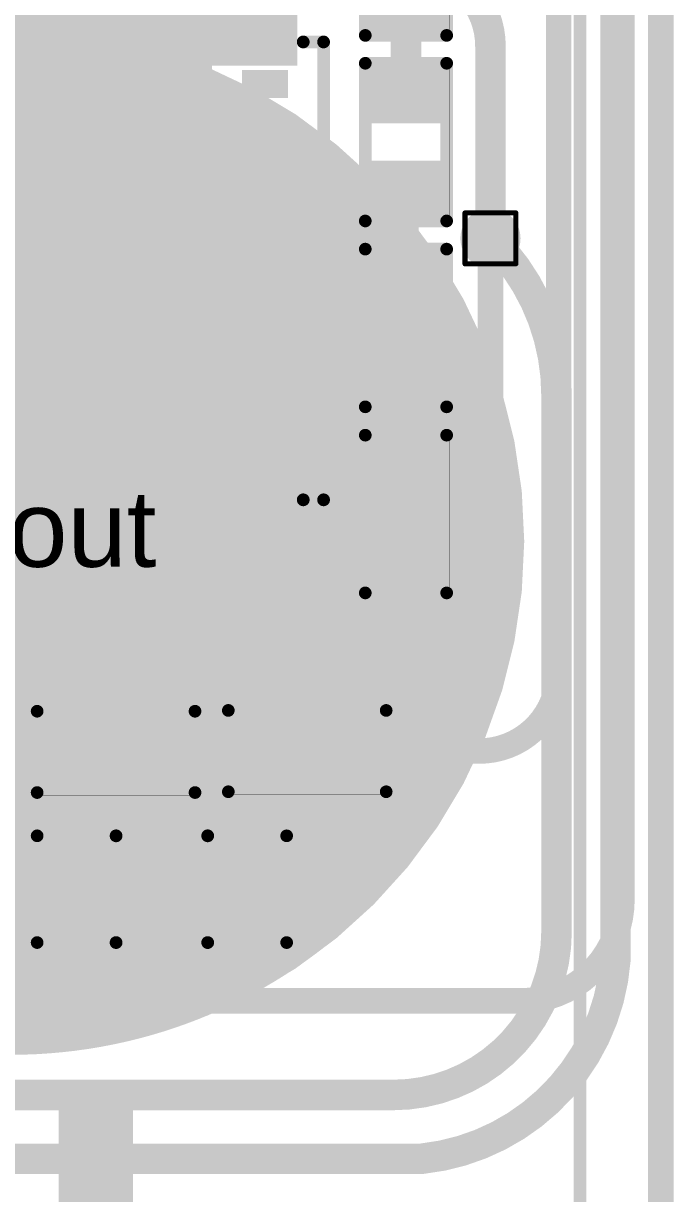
# Model space of a CAD drawing. Header units: inches. Extents: x 3 to 457, y -41 to 239.
# Drawn here: x 110.16 to 116.65, y -3.24 to 8.44 of the extents above; entities that cross this region are included whole.
import ezdxf

# ---------------------------------------------------------------- set-up
doc = ezdxf.new("R2010")
doc.units = ezdxf.units.IN
for name, color, linetype in [('Board Outline', 216, 'Continuous'), ('Bottom Layer', 5, 'Continuous'), ('Bottom Overlay', 54, 'Continuous'), ('Bottom Paste', 16, 'Continuous'), ('Bottom Solder', 6, 'Continuous'), ('Drill Drawing', 1, 'Continuous'), ('Fabrication', 76, 'Continuous'), ('Top Layer', 1, 'Continuous'), ('Top Overlay', 2, 'Continuous'), ('Top Paste', 8, 'Continuous'), ('Top Solder', 216, 'Continuous'), ('Via Holes', 16, 'Continuous')]:
    doc.layers.add(name, color=color, linetype=linetype)
doc.styles.add('Arial', font='', dxfattribs={"height": 0.2})
doc.styles.add('Arial Black_Bold', font='', dxfattribs={"height": 0.2})
doc.styles.get('Arial').set_extended_font_data('Arial')
doc.styles.get('Arial Black_Bold').set_extended_font_data('Arial Black', bold=True)

# ---------------------------------------------------------------- blocks, each defined once
blk = doc.blocks.new('TSSOP_14_108')
at = {"layer": 'Top Layer'}
for points in [[(-3.65, 2.175), (-2.15, 2.175), (-2.15, 1.725), (-3.65, 1.725)], [(2.15, 2.175), (3.65, 2.175), (3.65, 1.725), (2.15, 1.725)], [(-3.65, 1.525), (-2.15, 1.525), (-2.15, 1.075), (-3.65, 1.075)], [(2.15, 1.525), (3.65, 1.525), (3.65, 1.075), (2.15, 1.075)], [(-3.65, 0.875), (-2.15, 0.875), (-2.15, 0.425), (-3.65, 0.425)], [(2.15, 0.875), (3.65, 0.875), (3.65, 0.425), (2.15, 0.425)], [(-3.65, 0.225), (-2.15, 0.225), (-2.15, -0.225), (-3.65, -0.225)], [(2.15, 0.225), (3.65, 0.225), (3.65, -0.225), (2.15, -0.225)], [(-3.65, -0.425), (-2.15, -0.425), (-2.15, -0.875), (-3.65, -0.875)], [(2.15, -0.425), (3.65, -0.425), (3.65, -0.875), (2.15, -0.875)], [(-3.65, -1.075), (-2.15, -1.075), (-2.15, -1.525), (-3.65, -1.525)], [(2.15, -1.075), (3.65, -1.075), (3.65, -1.525), (2.15, -1.525)], [(-3.65, -1.725), (-2.15, -1.725), (-2.15, -2.175), (-3.65, -2.175)], [(2.15, -1.725), (3.65, -1.725), (3.65, -2.175), (2.15, -2.175)]]:
    blk.add_hatch(color=1, dxfattribs=at).paths.add_polyline_path(points)
at = {"layer": 'Top Overlay'}
blk.add_hatch(color=2, dxfattribs=at).paths.add_polyline_path([(-2.004, 1.727), (-1.725, 1.727), (-1.725, 2.184), (-2.004, 2.184)])
at = {"layer": 'Top Paste'}
for points in [[(-3.65, 2.175), (-2.15, 2.175), (-2.15, 1.725), (-3.65, 1.725)], [(2.15, 2.175), (3.65, 2.175), (3.65, 1.725), (2.15, 1.725)], [(-3.65, 1.525), (-2.15, 1.525), (-2.15, 1.075), (-3.65, 1.075)], [(2.15, 1.525), (3.65, 1.525), (3.65, 1.075), (2.15, 1.075)], [(-3.65, 0.875), (-2.15, 0.875), (-2.15, 0.425), (-3.65, 0.425)], [(2.15, 0.875), (3.65, 0.875), (3.65, 0.425), (2.15, 0.425)], [(-3.65, 0.225), (-2.15, 0.225), (-2.15, -0.225), (-3.65, -0.225)], [(2.15, 0.225), (3.65, 0.225), (3.65, -0.225), (2.15, -0.225)], [(-3.65, -0.425), (-2.15, -0.425), (-2.15, -0.875), (-3.65, -0.875)], [(2.15, -0.425), (3.65, -0.425), (3.65, -0.875), (2.15, -0.875)], [(-3.65, -1.075), (-2.15, -1.075), (-2.15, -1.525), (-3.65, -1.525)], [(2.15, -1.075), (3.65, -1.075), (3.65, -1.525), (2.15, -1.525)], [(-3.65, -1.725), (-2.15, -1.725), (-2.15, -2.175), (-3.65, -2.175)], [(2.15, -1.725), (3.65, -1.725), (3.65, -2.175), (2.15, -2.175)]]:
    blk.add_hatch(color=8, dxfattribs=at).paths.add_polyline_path(points)
at = {"layer": 'Top Solder'}
for points in [[(-3.752, 2.277), (-2.048, 2.277), (-2.048, 1.623), (-3.752, 1.623)], [(2.048, 2.277), (3.752, 2.277), (3.752, 1.623), (2.048, 1.623)], [(-3.752, 1.627), (-2.048, 1.627), (-2.048, 0.973), (-3.752, 0.973)], [(2.048, 1.627), (3.752, 1.627), (3.752, 0.973), (2.048, 0.973)], [(-3.752, 0.977), (-2.048, 0.977), (-2.048, 0.323), (-3.752, 0.323)], [(2.048, 0.977), (3.752, 0.977), (3.752, 0.323), (2.048, 0.323)], [(-3.752, 0.327), (-2.048, 0.327), (-2.048, -0.327), (-3.752, -0.327)], [(2.048, 0.327), (3.752, 0.327), (3.752, -0.327), (2.048, -0.327)], [(-3.752, -0.323), (-2.048, -0.323), (-2.048, -0.977), (-3.752, -0.977)], [(2.048, -0.323), (3.752, -0.323), (3.752, -0.977), (2.048, -0.977)], [(-3.752, -0.973), (-2.048, -0.973), (-2.048, -1.627), (-3.752, -1.627)], [(2.048, -0.973), (3.752, -0.973), (3.752, -1.627), (2.048, -1.627)], [(-3.752, -1.623), (-2.048, -1.623), (-2.048, -2.277), (-3.752, -2.277)], [(2.048, -1.623), (3.752, -1.623), (3.752, -2.277), (2.048, -2.277)]]:
    blk.add_hatch(color=216, dxfattribs=at).paths.add_polyline_path(points)
at = {"layer": 'Top Overlay'}
for points, const_width in [([(-2.284, 2.337), (-2.284, 2.54)], 0.127), ([(2.288, 2.54), (-2.284, 2.54)], 0.127), ([(2.288, 2.337), (2.288, 2.54)], 0.127), ([(-4.011, 1.829), (-4.011, 2.083)], 0.2), ([(-3.884, 1.956), (-4.011, 2.083)], 0.2), ([(-4.011, 1.829), (-3.884, 1.956)], 0.2), ([(-2.284, -2.54), (-2.284, -2.337)], 0.127), ([(2.288, -2.54), (2.288, -2.337)], 0.127), ([(2.288, -2.54), (-2.284, -2.54)], 0.127)]:
    blk.add_lwpolyline(points, dxfattribs=dict(at, const_width=const_width))
for points, const_width in [([(-2.316, 2.54, 1), (-2.252, 2.54, 1)], 0.0635), ([(-2.316, 2.54, 1), (-2.252, 2.54, 1)], 0.0635), ([(2.256, 2.54, 1), (2.32, 2.54, 1)], 0.0635), ([(2.256, 2.54, 1), (2.32, 2.54, 1)], 0.0635), ([(-2.316, 2.337, 1), (-2.252, 2.337, 1)], 0.0635), ([(2.256, 2.337, 1), (2.32, 2.337, 1)], 0.0635), ([(-4.061, 2.083, 1), (-3.961, 2.083, 1)], 0.1), ([(-4.061, 2.083, 1), (-3.961, 2.083, 1)], 0.1), ([(-3.934, 1.956, 1), (-3.834, 1.956, 1)], 0.1), ([(-3.934, 1.956, 1), (-3.834, 1.956, 1)], 0.1), ([(-4.061, 1.829, 1), (-3.961, 1.829, 1)], 0.1), ([(-4.061, 1.829, 1), (-3.961, 1.829, 1)], 0.1), ([(-2.316, -2.337, 1), (-2.252, -2.337, 1)], 0.0635), ([(2.256, -2.337, 1), (2.32, -2.337, 1)], 0.0635), ([(-2.316, -2.54, 1), (-2.252, -2.54, 1)], 0.0635), ([(-2.316, -2.54, 1), (-2.252, -2.54, 1)], 0.0635), ([(2.256, -2.54, 1), (2.32, -2.54, 1)], 0.0635), ([(2.256, -2.54, 1), (2.32, -2.54, 1)], 0.0635)]:
    blk.add_lwpolyline(points, format="xyb", close=True, dxfattribs=dict(at, const_width=const_width))
blk = doc.blocks.new('R___0402_174')
at = {"layer": 'Top Layer'}
for points in [[(-0.699, -0.318), (-0.699, 0.318), (-0.241, 0.318), (-0.241, -0.318)], [(0.241, -0.318), (0.241, 0.318), (0.699, 0.318), (0.699, -0.318)]]:
    blk.add_hatch(color=1, dxfattribs=at).paths.add_polyline_path(points)
at = {"layer": 'Top Paste'}
for points in [[(-0.699, -0.318), (-0.699, 0.318), (-0.241, 0.318), (-0.241, -0.318)], [(0.241, -0.318), (0.241, 0.318), (0.699, 0.318), (0.699, -0.318)]]:
    blk.add_hatch(color=8, dxfattribs=at).paths.add_polyline_path(points)
at = {"layer": 'Top Solder'}
for points in [[(-0.754, -0.373), (-0.754, 0.373), (-0.186, 0.373), (-0.186, -0.373)], [(0.186, -0.373), (0.186, 0.373), (0.754, 0.373), (0.754, -0.373)]]:
    blk.add_hatch(color=216, dxfattribs=at).paths.add_polyline_path(points)
at = {"layer": 'Top Overlay'}
for points, const_width in [([(-0.787, 0.406), (0.787, 0.406)], 0.127), ([(-0.787, -0.406), (-0.787, 0.406)], 0.127), ([(0.787, -0.406), (0.787, 0.406)], 0.127), ([(-0.787, -0.406), (0.787, -0.406)], 0.127), ([(-0.813, -0.432), (0.813, -0.432)], 0.00323)]:
    blk.add_lwpolyline(points, dxfattribs=dict(at, const_width=const_width))
for points, const_width in [([(-0.819, 0.406, 1), (-0.756, 0.406, 1)], 0.0635), ([(-0.819, 0.406, 1), (-0.756, 0.406, 1)], 0.0635), ([(0.756, 0.406, 1), (0.819, 0.406, 1)], 0.0635), ([(0.756, 0.406, 1), (0.819, 0.406, 1)], 0.0635), ([(-0.819, -0.406, 1), (-0.756, -0.406, 1)], 0.0635), ([(-0.819, -0.406, 1), (-0.756, -0.406, 1)], 0.0635), ([(0.756, -0.406, 1), (0.819, -0.406, 1)], 0.0635), ([(0.756, -0.406, 1), (0.819, -0.406, 1)], 0.0635), ([(-0.814, -0.432, 1), (-0.812, -0.432, 1)], 0.00161), ([(0.812, -0.432, 1), (0.814, -0.432, 1)], 0.00161)]:
    blk.add_lwpolyline(points, format="xyb", close=True, dxfattribs=dict(at, const_width=const_width))
blk = doc.blocks.new('R___0402_175')
at = {"layer": 'Top Layer'}
for points in [[(-0.699, -0.318), (-0.699, 0.318), (-0.241, 0.318), (-0.241, -0.318)], [(0.241, -0.318), (0.241, 0.318), (0.699, 0.318), (0.699, -0.318)]]:
    blk.add_hatch(color=1, dxfattribs=at).paths.add_polyline_path(points)
at = {"layer": 'Top Paste'}
for points in [[(-0.699, -0.318), (-0.699, 0.318), (-0.241, 0.318), (-0.241, -0.318)], [(0.241, -0.318), (0.241, 0.318), (0.699, 0.318), (0.699, -0.318)]]:
    blk.add_hatch(color=8, dxfattribs=at).paths.add_polyline_path(points)
at = {"layer": 'Top Solder'}
for points in [[(-0.754, -0.373), (-0.754, 0.373), (-0.186, 0.373), (-0.186, -0.373)], [(0.186, -0.373), (0.186, 0.373), (0.754, 0.373), (0.754, -0.373)]]:
    blk.add_hatch(color=216, dxfattribs=at).paths.add_polyline_path(points)
at = {"layer": 'Top Overlay'}
for points, const_width in [([(-0.787, 0.406), (0.787, 0.406)], 0.127), ([(-0.787, 0.406), (-0.787, -0.406)], 0.127), ([(0.787, 0.406), (0.787, -0.406)], 0.127), ([(-0.787, -0.406), (0.787, -0.406)], 0.127), ([(-0.813, -0.432), (0.813, -0.432)], 0.00323)]:
    blk.add_lwpolyline(points, dxfattribs=dict(at, const_width=const_width))
for points, const_width in [([(-0.819, 0.406, 1), (-0.756, 0.406, 1)], 0.0635), ([(-0.819, 0.406, 1), (-0.756, 0.406, 1)], 0.0635), ([(0.756, 0.406, 1), (0.819, 0.406, 1)], 0.0635), ([(0.756, 0.406, 1), (0.819, 0.406, 1)], 0.0635), ([(-0.819, -0.406, 1), (-0.756, -0.406, 1)], 0.0635), ([(-0.819, -0.406, 1), (-0.756, -0.406, 1)], 0.0635), ([(0.756, -0.406, 1), (0.819, -0.406, 1)], 0.0635), ([(0.756, -0.406, 1), (0.819, -0.406, 1)], 0.0635), ([(-0.814, -0.432, 1), (-0.812, -0.432, 1)], 0.00161), ([(0.812, -0.432, 1), (0.814, -0.432, 1)], 0.00161)]:
    blk.add_lwpolyline(points, format="xyb", close=True, dxfattribs=dict(at, const_width=const_width))
blk = doc.blocks.new('R___0402_176')
at = {"layer": 'Top Layer'}
for points in [[(-0.699, -0.318), (-0.699, 0.318), (-0.241, 0.318), (-0.241, -0.318)], [(0.241, -0.318), (0.241, 0.318), (0.699, 0.318), (0.699, -0.318)]]:
    blk.add_hatch(color=1, dxfattribs=at).paths.add_polyline_path(points)
at = {"layer": 'Top Paste'}
for points in [[(-0.699, -0.318), (-0.699, 0.318), (-0.241, 0.318), (-0.241, -0.318)], [(0.241, -0.318), (0.241, 0.318), (0.699, 0.318), (0.699, -0.318)]]:
    blk.add_hatch(color=8, dxfattribs=at).paths.add_polyline_path(points)
at = {"layer": 'Top Solder'}
for points in [[(-0.754, -0.373), (-0.754, 0.373), (-0.186, 0.373), (-0.186, -0.373)], [(0.186, -0.373), (0.186, 0.373), (0.754, 0.373), (0.754, -0.373)]]:
    blk.add_hatch(color=216, dxfattribs=at).paths.add_polyline_path(points)
at = {"layer": 'Top Overlay'}
for points, const_width in [([(-0.787, 0.406), (0.787, 0.406)], 0.127), ([(-0.787, -0.406), (-0.787, 0.406)], 0.127), ([(0.787, -0.406), (0.787, 0.406)], 0.127), ([(-0.787, -0.406), (0.787, -0.406)], 0.127), ([(-0.813, -0.432), (0.813, -0.432)], 0.00323)]:
    blk.add_lwpolyline(points, dxfattribs=dict(at, const_width=const_width))
for points, const_width in [([(-0.819, 0.406, 1), (-0.756, 0.406, 1)], 0.0635), ([(-0.819, 0.406, 1), (-0.756, 0.406, 1)], 0.0635), ([(0.756, 0.406, 1), (0.819, 0.406, 1)], 0.0635), ([(0.756, 0.406, 1), (0.819, 0.406, 1)], 0.0635), ([(-0.819, -0.406, 1), (-0.756, -0.406, 1)], 0.0635), ([(-0.819, -0.406, 1), (-0.756, -0.406, 1)], 0.0635), ([(0.756, -0.406, 1), (0.819, -0.406, 1)], 0.0635), ([(0.756, -0.406, 1), (0.819, -0.406, 1)], 0.0635), ([(-0.814, -0.432, 1), (-0.812, -0.432, 1)], 0.00161), ([(0.812, -0.432, 1), (0.814, -0.432, 1)], 0.00161)]:
    blk.add_lwpolyline(points, format="xyb", close=True, dxfattribs=dict(at, const_width=const_width))
blk = doc.blocks.new('R___0402_180')
at = {"layer": 'Top Layer'}
for points in [[(-0.699, -0.318), (-0.699, 0.318), (-0.241, 0.318), (-0.241, -0.318)], [(0.241, -0.318), (0.241, 0.318), (0.699, 0.318), (0.699, -0.318)]]:
    blk.add_hatch(color=1, dxfattribs=at).paths.add_polyline_path(points)
at = {"layer": 'Top Paste'}
for points in [[(-0.699, -0.318), (-0.699, 0.318), (-0.241, 0.318), (-0.241, -0.318)], [(0.241, -0.318), (0.241, 0.318), (0.699, 0.318), (0.699, -0.318)]]:
    blk.add_hatch(color=8, dxfattribs=at).paths.add_polyline_path(points)
at = {"layer": 'Top Solder'}
for points in [[(-0.754, -0.373), (-0.754, 0.373), (-0.186, 0.373), (-0.186, -0.373)], [(0.186, -0.373), (0.186, 0.373), (0.754, 0.373), (0.754, -0.373)]]:
    blk.add_hatch(color=216, dxfattribs=at).paths.add_polyline_path(points)
at = {"layer": 'Top Overlay'}
for points, const_width in [([(-0.787, 0.406), (0.787, 0.406)], 0.127), ([(-0.787, 0.406), (-0.787, -0.406)], 0.127), ([(0.787, 0.406), (0.787, -0.406)], 0.127), ([(-0.787, -0.406), (0.787, -0.406)], 0.127), ([(-0.813, -0.432), (0.813, -0.432)], 0.00323)]:
    blk.add_lwpolyline(points, dxfattribs=dict(at, const_width=const_width))
for points, const_width in [([(-0.819, 0.406, 1), (-0.756, 0.406, 1)], 0.0635), ([(-0.819, 0.406, 1), (-0.756, 0.406, 1)], 0.0635), ([(0.756, 0.406, 1), (0.819, 0.406, 1)], 0.0635), ([(0.756, 0.406, 1), (0.819, 0.406, 1)], 0.0635), ([(-0.819, -0.406, 1), (-0.756, -0.406, 1)], 0.0635), ([(-0.819, -0.406, 1), (-0.756, -0.406, 1)], 0.0635), ([(0.756, -0.406, 1), (0.819, -0.406, 1)], 0.0635), ([(0.756, -0.406, 1), (0.819, -0.406, 1)], 0.0635), ([(-0.814, -0.432, 1), (-0.812, -0.432, 1)], 0.00161), ([(0.812, -0.432, 1), (0.814, -0.432, 1)], 0.00161)]:
    blk.add_lwpolyline(points, format="xyb", close=True, dxfattribs=dict(at, const_width=const_width))
blk = doc.blocks.new('R___0402_181')
at = {"layer": 'Top Layer'}
for points in [[(-0.699, -0.318), (-0.699, 0.317), (-0.241, 0.317), (-0.241, -0.318)], [(0.241, -0.318), (0.241, 0.317), (0.699, 0.317), (0.699, -0.318)]]:
    blk.add_hatch(color=1, dxfattribs=at).paths.add_polyline_path(points)
at = {"layer": 'Top Paste'}
for points in [[(-0.699, -0.318), (-0.699, 0.317), (-0.241, 0.317), (-0.241, -0.318)], [(0.241, -0.318), (0.241, 0.317), (0.699, 0.317), (0.699, -0.318)]]:
    blk.add_hatch(color=8, dxfattribs=at).paths.add_polyline_path(points)
at = {"layer": 'Top Solder'}
for points in [[(-0.754, -0.373), (-0.754, 0.373), (-0.186, 0.373), (-0.186, -0.373)], [(0.186, -0.373), (0.186, 0.373), (0.754, 0.373), (0.754, -0.373)]]:
    blk.add_hatch(color=216, dxfattribs=at).paths.add_polyline_path(points)
at = {"layer": 'Top Overlay'}
for points, const_width in [([(0.787, 0.406), (-0.787, 0.406)], 0.127), ([(-0.787, -0.406), (-0.787, 0.406)], 0.127), ([(0.787, -0.406), (0.787, 0.406)], 0.127), ([(0.787, -0.406), (-0.787, -0.406)], 0.127), ([(0.813, -0.432), (-0.813, -0.432)], 0.00323)]:
    blk.add_lwpolyline(points, dxfattribs=dict(at, const_width=const_width))
for points, const_width in [([(-0.819, 0.406, 1), (-0.756, 0.406, 1)], 0.0635), ([(-0.819, 0.406, 1), (-0.756, 0.406, 1)], 0.0635), ([(0.756, 0.406, 1), (0.819, 0.406, 1)], 0.0635), ([(0.756, 0.406, 1), (0.819, 0.406, 1)], 0.0635), ([(-0.819, -0.406, 1), (-0.756, -0.406, 1)], 0.0635), ([(-0.819, -0.406, 1), (-0.756, -0.406, 1)], 0.0635), ([(0.756, -0.406, 1), (0.819, -0.406, 1)], 0.0635), ([(0.756, -0.406, 1), (0.819, -0.406, 1)], 0.0635), ([(-0.814, -0.432, 1), (-0.812, -0.432, 1)], 0.00161), ([(0.812, -0.432, 1), (0.814, -0.432, 1)], 0.00161)]:
    blk.add_lwpolyline(points, format="xyb", close=True, dxfattribs=dict(at, const_width=const_width))
blk = doc.blocks.new('R___0402_185')
at = {"layer": 'Top Layer'}
for points in [[(-0.699, -0.318), (-0.699, 0.318), (-0.241, 0.318), (-0.241, -0.318)], [(0.241, -0.318), (0.241, 0.318), (0.699, 0.318), (0.699, -0.318)]]:
    blk.add_hatch(color=1, dxfattribs=at).paths.add_polyline_path(points)
at = {"layer": 'Top Paste'}
for points in [[(-0.699, -0.318), (-0.699, 0.318), (-0.241, 0.318), (-0.241, -0.318)], [(0.241, -0.318), (0.241, 0.318), (0.699, 0.318), (0.699, -0.318)]]:
    blk.add_hatch(color=8, dxfattribs=at).paths.add_polyline_path(points)
at = {"layer": 'Top Solder'}
for points in [[(-0.754, -0.373), (-0.754, 0.373), (-0.186, 0.373), (-0.186, -0.373)], [(0.186, -0.373), (0.186, 0.373), (0.754, 0.373), (0.754, -0.373)]]:
    blk.add_hatch(color=216, dxfattribs=at).paths.add_polyline_path(points)
at = {"layer": 'Top Overlay'}
for points, const_width in [([(-0.787, 0.406), (0.787, 0.406)], 0.127), ([(-0.787, 0.406), (-0.787, -0.406)], 0.127), ([(0.787, 0.406), (0.787, -0.406)], 0.127), ([(-0.787, -0.406), (0.787, -0.406)], 0.127), ([(-0.813, -0.432), (0.813, -0.432)], 0.00323)]:
    blk.add_lwpolyline(points, dxfattribs=dict(at, const_width=const_width))
for points, const_width in [([(-0.819, 0.406, 1), (-0.756, 0.406, 1)], 0.0635), ([(-0.819, 0.406, 1), (-0.756, 0.406, 1)], 0.0635), ([(0.756, 0.406, 1), (0.819, 0.406, 1)], 0.0635), ([(0.756, 0.406, 1), (0.819, 0.406, 1)], 0.0635), ([(-0.819, -0.406, 1), (-0.756, -0.406, 1)], 0.0635), ([(-0.819, -0.406, 1), (-0.756, -0.406, 1)], 0.0635), ([(0.756, -0.406, 1), (0.819, -0.406, 1)], 0.0635), ([(0.756, -0.406, 1), (0.819, -0.406, 1)], 0.0635), ([(-0.814, -0.432, 1), (-0.812, -0.432, 1)], 0.00161), ([(0.812, -0.432, 1), (0.814, -0.432, 1)], 0.00161)]:
    blk.add_lwpolyline(points, format="xyb", close=True, dxfattribs=dict(at, const_width=const_width))
blk = doc.blocks.new('EMG_ELECTRODE_4_____B_237')
at = {"layer": 'Bottom Layer'}
h = blk.add_hatch(color=5, dxfattribs=at)
edge = h.paths.add_edge_path()
edge.add_arc((0, 0), 5, 0, 360)
at = {"layer": 'Bottom Paste'}
h = blk.add_hatch(color=16, dxfattribs=at)
edge = h.paths.add_edge_path()
edge.add_arc((0, 0), 5, 0, 360)
at = {"layer": 'Bottom Solder'}
h = blk.add_hatch(color=6, dxfattribs=at)
edge = h.paths.add_edge_path()
edge.add_arc((0, 0), 5.102, 0, 360)
at = {"layer": 'Bottom Overlay', "const_width": 0.127}
blk.add_lwpolyline([(5.683, -21.004), (5.683, 20.953)], dxfattribs=at)
blk = doc.blocks.new('C___0603_266')
at = {"layer": 'Top Layer'}
for points in [[(-0.381, 0.445), (-0.381, -0.445), (-1.143, -0.445), (-1.143, 0.445)], [(1.143, 0.445), (1.143, -0.445), (0.381, -0.445), (0.381, 0.445)]]:
    blk.add_hatch(color=1, dxfattribs=at).paths.add_polyline_path(points)
at = {"layer": 'Top Paste'}
for points in [[(-0.381, 0.445), (-0.381, -0.445), (-1.143, -0.445), (-1.143, 0.445)], [(1.143, 0.445), (1.143, -0.445), (0.381, -0.445), (0.381, 0.445)]]:
    blk.add_hatch(color=8, dxfattribs=at).paths.add_polyline_path(points)
at = {"layer": 'Top Solder'}
for points in [[(-0.321, 0.504), (-0.321, -0.504), (-1.203, -0.504), (-1.203, 0.504)], [(1.203, 0.504), (1.203, -0.504), (0.321, -0.504), (0.321, 0.504)]]:
    blk.add_hatch(color=216, dxfattribs=at).paths.add_polyline_path(points)
at = {"layer": 'Top Overlay', "const_width": 0.127}
for points in [[(-1.245, 0.533), (-0.457, 0.533)], [(-1.245, -0.533), (-1.245, 0.533)], [(0.457, 0.533), (1.245, 0.533)], [(1.245, -0.533), (1.245, 0.533)], [(-1.245, -0.533), (-0.457, -0.533)], [(0.457, -0.533), (1.245, -0.533)]]:
    blk.add_lwpolyline(points, dxfattribs=at)
at = {"layer": 'Top Overlay', "const_width": 0.0635}
for points in [[(-1.276, 0.533, 1), (-1.213, 0.533, 1)], [(-1.276, 0.533, 1), (-1.213, 0.533, 1)], [(-0.489, 0.533, 1), (-0.425, 0.533, 1)], [(0.425, 0.533, 1), (0.489, 0.533, 1)], [(1.213, 0.533, 1), (1.276, 0.533, 1)], [(1.213, 0.533, 1), (1.276, 0.533, 1)], [(-1.276, -0.533, 1), (-1.213, -0.533, 1)], [(-1.276, -0.533, 1), (-1.213, -0.533, 1)], [(-0.489, -0.533, 1), (-0.425, -0.533, 1)], [(0.425, -0.533, 1), (0.489, -0.533, 1)], [(1.213, -0.533, 1), (1.276, -0.533, 1)], [(1.213, -0.533, 1), (1.276, -0.533, 1)]]:
    blk.add_lwpolyline(points, format="xyb", close=True, dxfattribs=at)

msp = doc.modelspace()

# ---------------------------------------------------------------- hatches: boundary and pattern name
at = {"layer": 'Bottom Layer'}
h = msp.add_hatch(color=5, dxfattribs=at)
edge = h.paths.add_edge_path()
edge.add_arc((114.819, 6.296), 0.3, 0, 360)
at = {"layer": 'Top Layer'}
h = msp.add_hatch(color=1, dxfattribs=at)
edge = h.paths.add_edge_path()
edge.add_arc((114.819, 6.296), 0.3, 0, 360)
at = {"layer": 'Via Holes'}
h = msp.add_hatch(color=7, dxfattribs=at)
edge = h.paths.add_edge_path()
edge.add_arc((114.819, 6.296), 0.15, 0, 360)

# ---------------------------------------------------------------- linework, layer by layer
at = {"layer": 'Board Outline', "const_width": 0.127}
msp.add_lwpolyline([(116.519, 24.173), (116.519, -17.709)], dxfattribs=at)
at = {"layer": 'Bottom Layer', "const_width": 0.305}
for points in [[(116.066, -0.888), (116.066, 13.245)], [(114.819, 6.296), (114.819, 8.216)], [(114.819, 6.296), (114.819, 6.296)], [(115.478, -0.628), (115.478, 4.729)], [(106.271, -2.258), (113.848, -2.258)], [(107.803, -2.896), (114.107, -2.896)], [(114.107, -2.896), (114.108, -2.896)]]:
    msp.add_lwpolyline(points, dxfattribs=at)
for points in [[(114.018, 9.017, -0.414214), (114.819, 8.216)], [(114.819, 6.296, -0.201886), (115.478, 4.729)], [(115.478, -0.628, -0.414214), (113.848, -2.258)], [(116.065, -0.91, -0.361861), (114.138, -2.894)], [(116.066, -0.888, -0.017658), (116.065, -0.91)], [(114.138, -2.894, -0.024543), (114.108, -2.896)]]:
    msp.add_lwpolyline(points, format="xyb", dxfattribs=at)
at = {"layer": 'Bottom Layer', "const_width": 0.152}
for points in [[(114.742, 8.216, 1), (114.895, 8.216, 1)], [(114.742, 8.216, 1), (114.895, 8.216, 1)], [(114.742, 6.296, 1), (114.895, 6.296, 1)], [(114.742, 6.296, 1), (114.895, 6.296, 1)], [(114.742, 6.296, 1), (114.895, 6.296, 1)], [(114.742, 6.296, 1), (114.895, 6.296, 1)], [(115.402, 4.729, 1), (115.554, 4.729, 1)], [(115.402, 4.729, 1), (115.554, 4.729, 1)], [(115.402, -0.628, 1), (115.554, -0.628, 1)], [(115.402, -0.628, 1), (115.554, -0.628, 1)], [(115.989, -0.91, 1), (116.141, -0.91, 1)], [(115.989, -0.91, 1), (116.141, -0.91, 1)], [(115.99, -0.888, 1), (116.142, -0.888, 1)], [(115.99, -0.888, 1), (116.142, -0.888, 1)], [(113.772, -2.258, 1), (113.924, -2.258, 1)], [(113.772, -2.258, 1), (113.924, -2.258, 1)], [(114.031, -2.896, 1), (114.183, -2.896, 1)], [(114.031, -2.896, 1), (114.183, -2.896, 1)], [(114.032, -2.896, 1), (114.185, -2.896, 1)], [(114.032, -2.896, 1), (114.185, -2.896, 1)], [(114.062, -2.894, 1), (114.214, -2.894, 1)], [(114.062, -2.894, 1), (114.214, -2.894, 1)]]:
    msp.add_lwpolyline(points, format="xyb", close=True, dxfattribs=at)
at = {"layer": 'Drill Drawing', "const_width": 0.0508}
for points in [[(114.565, 6.55), (115.073, 6.55)], [(114.565, 6.042), (114.565, 6.55)], [(115.073, 6.042), (115.073, 6.55)], [(114.565, 6.042), (115.073, 6.042)]]:
    msp.add_lwpolyline(points, dxfattribs=at)
at = {"layer": 'Drill Drawing', "const_width": 0.0254}
for points in [[(114.552, 6.55, 1), (114.577, 6.55, 1)], [(114.552, 6.55, 1), (114.577, 6.55, 1)], [(115.06, 6.55, 1), (115.085, 6.55, 1)], [(115.06, 6.55, 1), (115.085, 6.55, 1)], [(114.552, 6.042, 1), (114.577, 6.042, 1)], [(114.552, 6.042, 1), (114.577, 6.042, 1)], [(115.06, 6.042, 1), (115.085, 6.042, 1)], [(115.06, 6.042, 1), (115.085, 6.042, 1)]]:
    msp.add_lwpolyline(points, format="xyb", close=True, dxfattribs=at)
at = {"layer": 'Fabrication', "const_width": 0.254}
msp.add_lwpolyline([(116.519, 24.173), (116.519, -17.709)], dxfattribs=at)
at = {"layer": 'Fabrication'}
for points, const_width in [([(115.029, 3.27, 1), (105.029, 3.27, 1)], 0.254), ([(114.966, 3.27, 1), (115.093, 3.27, 1)], 0.127)]:
    msp.add_lwpolyline(points, format="xyb", close=True, dxfattribs=dict(at, const_width=const_width))
at = {"layer": 'Top Layer'}
for points, const_width in [([(116.131, -0.306), (116.131, 12.178)], 0.254), ([(115.499, 1.969), (115.499, 11.41)], 0.254), ([(111.264, 7.257), (111.264, 8.873)], 0.254), ([(111.914, 6.296), (111.914, 8.873)], 0.254), ([(113.976, 7.726), (113.976, 8.64)], 0.305), ([(105.912, 6.858), (110.866, 6.858)], 0.254), ([(113.976, 6.787), (114.107, 6.787)], 0.254), ([(113.976, 5.871), (113.976, 6.787)], 0.254), ([(114.819, 4.514), (114.819, 6.296)], 0.254), ([(112.339, 5.871), (113.874, 5.871)], 0.254), ([(110.355, 4.931), (112.952, 4.931)], 0.254), ([(112.952, 4.931), (113.976, 4.931)], 0.254), ([(112.564, 3.327), (112.564, 4.797)], 0.254), ([(113.963, 4.013), (114.318, 4.013)], 0.254), ([(110.614, 1.168), (110.614, 3.073)], 0.254), ([(111.264, 1.882), (111.264, 3.073)], 0.254), ([(111.914, 3.073), (112.564, 3.073)], 0.381), ([(112.564, 3.073), (113.976, 3.073)], 0.254), ([(110.614, 0.089), (110.614, 1.168)], 0.254), ([(111.558, 1.172), (112.39, 1.172)], 0.254), ([(112.39, 1.172), (112.394, 1.176)], 0.254), ([(112.521, 0.015), (112.521, 1.176)], 0.254), ([(113.461, 1.176), (114.706, 1.176)], 0.254), ([(112.303, 0.057), (112.337, 0.057)], 0.254), ([(112.303, -0.203), (112.521, 0.015)], 0.254), ([(110.779, -0.203), (110.779, -0.076)], 0.254), ([(110.779, -0.949), (110.779, -0.203)], 0.254), ([(111.149, -1.318), (113.233, -1.318)], 0.254), ([(113.233, -1.318), (115.119, -1.318)], 0.254), ([(113.233, -1.318), (113.233, -1.318)], 0.254)]:
    msp.add_lwpolyline(points, dxfattribs=dict(at, const_width=const_width))
for points, const_width in [([(113.9, 7.726, 1), (114.052, 7.726, 1)], 0.152), ([(111.201, 7.257, 1), (111.328, 7.257, 1)], 0.127), ([(111.201, 7.257, 1), (111.328, 7.257, 1)], 0.127), ([(110.802, 6.858, 1), (110.929, 6.858, 1)], 0.127), ([(110.802, 6.858, 1), (110.929, 6.858, 1)], 0.127), ([(113.913, 6.787, 1), (114.04, 6.787, 1)], 0.127), ([(113.913, 6.787, 1), (114.04, 6.787, 1)], 0.127), ([(114.044, 6.787, 1), (114.171, 6.787, 1)], 0.127), ([(111.851, 6.296, 1), (111.978, 6.296, 1)], 0.127), ([(111.851, 6.296, 1), (111.978, 6.296, 1)], 0.127), ([(114.755, 6.296, 1), (114.882, 6.296, 1)], 0.127), ([(112.276, 5.871, 1), (112.403, 5.871, 1)], 0.127), ([(112.276, 5.871, 1), (112.403, 5.871, 1)], 0.127), ([(113.811, 5.871, 1), (113.938, 5.871, 1)], 0.127), ([(113.913, 5.871, 1), (114.04, 5.871, 1)], 0.127), ([(110.291, 4.931, 1), (110.418, 4.931, 1)], 0.127), ([(110.291, 4.931, 1), (110.418, 4.931, 1)], 0.127), ([(112.113, 4.931, 1), (112.24, 4.931, 1)], 0.127), ([(112.889, 4.931, 1), (113.016, 4.931, 1)], 0.127), ([(112.889, 4.931, 1), (113.016, 4.931, 1)], 0.127), ([(112.889, 4.931, 1), (113.016, 4.931, 1)], 0.127), ([(113.913, 4.931, 1), (114.04, 4.931, 1)], 0.127), ([(112.501, 4.797, 1), (112.628, 4.797, 1)], 0.127), ([(112.501, 4.543, 1), (112.628, 4.543, 1)], 0.127), ([(112.501, 4.543, 1), (112.628, 4.543, 1)], 0.127), ([(114.755, 4.514, 1), (114.882, 4.514, 1)], 0.127), ([(114.755, 4.514, 1), (114.882, 4.514, 1)], 0.127), ([(113.9, 4.013, 1), (114.027, 4.013, 1)], 0.127), ([(114.255, 4.013, 1), (114.382, 4.013, 1)], 0.127), ([(114.255, 4.013, 1), (114.382, 4.013, 1)], 0.127), ([(112.501, 3.327, 1), (112.628, 3.327, 1)], 0.127), ([(110.551, 3.073, 1), (110.678, 3.073, 1)], 0.127), ([(111.201, 3.073, 1), (111.328, 3.073, 1)], 0.127), ([(111.819, 3.073, 1), (112.01, 3.073, 1)], 0.191), ([(112.469, 3.073, 1), (112.66, 3.073, 1)], 0.191), ([(112.501, 3.073, 1), (112.628, 3.073, 1)], 0.127), ([(113.913, 3.073, 1), (114.04, 3.073, 1)], 0.127), ([(111.201, 1.882, 1), (111.328, 1.882, 1)], 0.127), ([(111.201, 1.882, 1), (111.328, 1.882, 1)], 0.127), ([(115.435, 1.969, 1), (115.562, 1.969, 1)], 0.127), ([(115.435, 1.969, 1), (115.562, 1.969, 1)], 0.127), ([(111.299, 1.449, 1), (111.426, 1.449, 1)], 0.127), ([(111.299, 1.449, 1), (111.426, 1.449, 1)], 0.127), ([(110.551, 1.168, 1), (110.678, 1.168, 1)], 0.127), ([(110.551, 1.168, 1), (110.678, 1.168, 1)], 0.127), ([(111.491, 1.176, 1), (111.618, 1.176, 1)], 0.127), ([(111.491, 1.176, 1), (111.618, 1.176, 1)], 0.127), ([(111.495, 1.172, 1), (111.622, 1.172, 1)], 0.127), ([(111.495, 1.172, 1), (111.622, 1.172, 1)], 0.127), ([(112.327, 1.172, 1), (112.454, 1.172, 1)], 0.127), ([(112.327, 1.172, 1), (112.454, 1.172, 1)], 0.127), ([(112.331, 1.176, 1), (112.458, 1.176, 1)], 0.127), ([(112.458, 1.176, 1), (112.585, 1.176, 1)], 0.127), ([(113.398, 1.176, 1), (113.525, 1.176, 1)], 0.127), ([(114.642, 1.176, 1), (114.769, 1.176, 1)], 0.127), ([(114.642, 1.176, 1), (114.769, 1.176, 1)], 0.127), ([(110.551, 0.089, 1), (110.678, 0.089, 1)], 0.127), ([(110.551, 0.089, 1), (110.678, 0.089, 1)], 0.127), ([(112.24, 0.057, 1), (112.367, 0.057, 1)], 0.127), ([(112.274, 0.057, 1), (112.401, 0.057, 1)], 0.127), ([(112.458, 0.015, 1), (112.585, 0.015, 1)], 0.127), ([(112.458, 0.015, 1), (112.585, 0.015, 1)], 0.127), ([(110.716, -0.076, 1), (110.843, -0.076, 1)], 0.127), ([(110.716, -0.076, 1), (110.843, -0.076, 1)], 0.127), ([(110.716, -0.203, 1), (110.843, -0.203, 1)], 0.127), ([(110.716, -0.203, 1), (110.843, -0.203, 1)], 0.127), ([(112.24, -0.203, 1), (112.367, -0.203, 1)], 0.127), ([(116.068, -0.306, 1), (116.195, -0.306, 1)], 0.127), ([(116.068, -0.306, 1), (116.195, -0.306, 1)], 0.127), ([(110.716, -0.949, 1), (110.843, -0.949, 1)], 0.127), ([(110.716, -0.949, 1), (110.843, -0.949, 1)], 0.127), ([(111.085, -1.318, 1), (111.212, -1.318, 1)], 0.127), ([(111.085, -1.318, 1), (111.212, -1.318, 1)], 0.127), ([(113.169, -1.318, 1), (113.296, -1.318, 1)], 0.127), ([(113.169, -1.318, 1), (113.296, -1.318, 1)], 0.127), ([(113.169, -1.318, 1), (113.296, -1.318, 1)], 0.127), ([(113.169, -1.318, 1), (113.296, -1.318, 1)], 0.127), ([(115.056, -1.318, 1), (115.183, -1.318, 1)], 0.127), ([(115.056, -1.318, 1), (115.183, -1.318, 1)], 0.127)]:
    msp.add_lwpolyline(points, format="xyb", close=True, dxfattribs=dict(at, const_width=const_width))
at = {"layer": 'Top Layer', "const_width": 0.254}
for points in [[(111.264, 7.257, -0.414214), (110.866, 6.858)], [(112.339, 5.871, -0.414214), (111.914, 6.296)], [(109.964, 4.541, -0.414214), (110.355, 4.931)], [(112.177, 4.931, -0.414214), (112.564, 4.543)], [(112.564, 4.543, -0.414214), (112.952, 4.931)], [(114.819, 4.514, -0.414214), (114.318, 4.013)], [(111.363, 1.449, -0.111993), (111.264, 1.882)], [(115.499, 1.969, -0.414214), (114.706, 1.176)], [(111.554, 1.176, -0.083597), (111.363, 1.449)], [(111.558, 1.172, -0.001418), (111.554, 1.176)], [(110.779, -0.076, -0.414214), (110.614, 0.089)], [(116.131, -0.306, -0.414214), (115.119, -1.318)], [(111.149, -1.318, -0.414214), (110.779, -0.949)]]:
    msp.add_lwpolyline(points, format="xyb", dxfattribs=at)

# ---------------------------------------------------------------- block references
for name, p in [('EMG_ELECTRODE_4_____B_237', (110.029, 3.245)), ('R___0402_174', (111.084, 1.168)), ('R___0402_176', (112.991, 1.176)), ('C___0603_266', (111.541, -0.203))]:
    msp.add_blockref(name, p)
for name, p, rotation in [('TSSOP_14_108', (110.614, 5.973), 270), ('R___0402_180', (113.976, 9.11), 90), ('R___0402_185', (113.976, 7.257), 90), ('R___0402_181', (113.976, 5.401), 270), ('R___0402_175', (113.976, 3.543), 90)]:
    msp.add_blockref(name, p, dxfattribs=dict(rotation=rotation))

# ---------------------------------------------------------------- texts
at = {"layer": 'Fabrication', "style": 'Arial'}
msp.add_text('Cut-out', height=0.762, dxfattribs=at).set_placement((107.997, 3.016))
at = {"layer": 'Top Overlay', "style": 'Arial Black_Bold'}
msp.add_text('-REF', height=4.572, rotation=90, dxfattribs=at).set_placement((111.252, -14.463))

doc.saveas('drawing.dxf')
